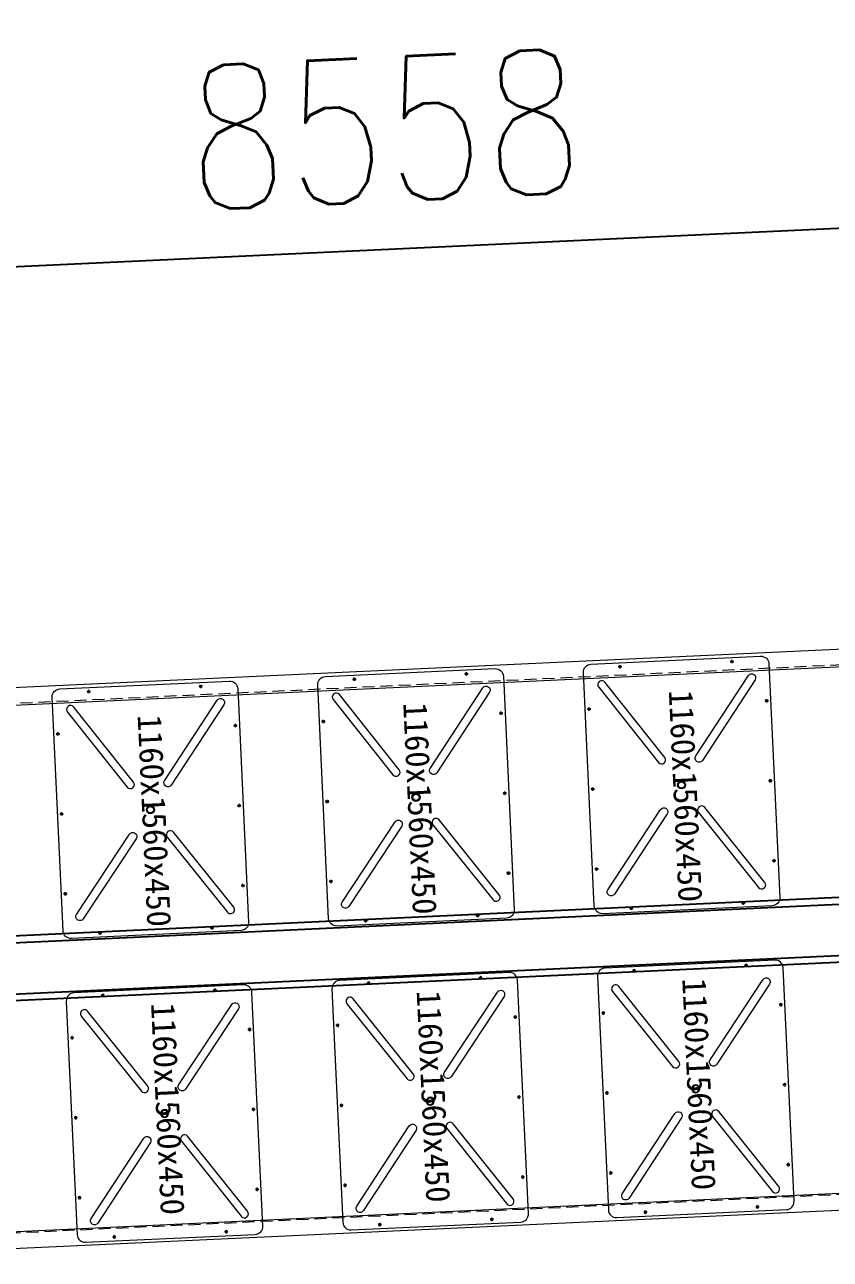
# Model space of a CAD drawing. Header units: millimetres. Extents: x 11827 to 862553, y 15071 to 134256.
# Drawn here: x 553512 to 558541, y 82613 to 90324 of the extents above; entities that cross this region are included whole.
import ezdxf

# ---------------------------------------------------------------- set-up
doc = ezdxf.new("R2010")
doc.units = ezdxf.units.MM
doc.linetypes.add('CENTER', pattern=[2, 1.25, -0.25, 0.25, -0.25])
doc.linetypes.add('HIDDEN', pattern=[0.375, 0.25, -0.125])
doc.layers.add('卡槽', color=242, linetype='Continuous')
for name, color, linetype, lineweight in [('文本', 3, 'Continuous', 13), ('浮箱', 160, 'Continuous', 20), ('虚线', 8, 'Continuous', 0), ('铝主梁', 3, 'Continuous', 9)]:
    doc.layers.add(name, color=color, linetype=linetype, lineweight=lineweight)
doc.styles.add('Arial', font='')
doc.styles.add('HZTXT', font='txtw.shx', dxfattribs={"width": 0.8, "bigfont": 'hztxtw.shx'})
doc.styles.get('Arial').set_extended_font_data('STXihei')
doc.dimstyles.new('DIM-300', dxfattribs={"dimscale": 300, "dimtxt": 3, "dimasz": 1, "dimexe": 1, "dimexo": 1, "dimgap": 1, "dimtad": 1, "dimdec": 0, "dimdsep": 46, "dimtxsty": 'HZTXT', "dimblk": 'ARCHTICK', "dimcen": 0, "dimdle": 1, "dimclrd": 9, "dimclre": 9, "dimclrt": 2, "dimadec": 1, "dimazin": 0, "dimtfac": 1, "dimtdec": 0, "dimtix": 1, "dimtmove": 2, "dimatfit": 3, "dimldrblk": 'ARCHTICK', "dimfxl": 10, "dimtolj": 1, "dimtzin": 0, "dimarcsym": 1})

# ---------------------------------------------------------------- blocks, each defined once
blk = doc.blocks.new('*U590')
at = {"layer": '浮箱', "color": 5, "linetype": 'Continuous'}
for p, q in [((-729.9, 579.9), (730.1, 579.9)), ((-779.9, -530.1), (-779.9, 529.9)), ((780.1, 529.9), (780.1, -530.1)), ((730.1, -580.1), (-729.9, -580.1))]:
    blk.add_line(p, q, dxfattribs=at)
at = {"layer": '浮箱', "color": 1, "linetype": 'CENTER', "ltscale": 9.652}
for p, q in [((-489.5, 554.9), (-510.4, 554.9)), ((-499.9, 565.4), (-499.9, 544.5)), ((10.5, 554.9), (-10.4, 554.9)), ((0.1, 565.4), (0.1, 544.5)), ((510.5, 554.9), (489.6, 554.9)), ((500.1, 565.4), (500.1, 544.5)), ((-744.5, 349.9), (-765.4, 349.9)), ((-754.9, 360.4), (-754.9, 339.5)), ((765.5, 349.9), (744.6, 349.9)), ((755.1, 360.4), (755.1, 339.5)), ((-744.5, -350.1), (-765.4, -350.1)), ((-754.9, -339.6), (-754.9, -360.5)), ((765.5, -350.1), (744.6, -350.1)), ((755.1, -339.6), (755.1, -360.5)), ((-489.5, -555.1), (-510.4, -555.1)), ((-499.9, -544.6), (-499.9, -565.5)), ((10.5, -555.1), (-10.4, -555.1)), ((0.1, -544.6), (0.1, -565.5)), ((510.5, -555.1), (489.6, -555.1)), ((500.1, -544.6), (500.1, -565.5))]:
    blk.add_line(p, q, dxfattribs=at)
at = {"layer": '浮箱', "linetype": 'Continuous'}
for p, q in [((601, 580), (601, 579.9)), ((605.8, 579.9), (605.8, 580)), ((605.9, 579.9), (605.9, 580)), ((606.1, 579.9), (606.1, 580)), ((606.7, 580), (606.7, 579.9)), ((606.7, 580), (606.7, 579.9)), ((607.1, 580), (607.1, 579.9)), ((612.5, 579.9), (612.5, 580.1)), ((-779.9, 412.4), (-780.1, 412.4)), ((-780, 407), (-779.9, 407)), ((-780, 406.6), (-779.9, 406.6)), ((-780, 406.6), (-779.9, 406.6)), ((-779.9, 405.9), (-780, 405.9)), ((-779.9, 405.7), (-780, 405.7)), ((-779.9, 405.7), (-780, 405.7)), ((-780, 400.9), (-779.9, 400.9))]:
    blk.add_line(p, q, dxfattribs=at)
at = {"layer": '浮箱', "color": 5, "linetype": 'Continuous'}
for points in [[(-663, 448.2, -1), (-633.7, 488.7), (-147.4, 137.3, -0.999989), (-176.7, 96.8), (-663, 448.2)], [(661.6, 450.5, 1), (632.2, 490.9), (147.1, 137.8, 0.999989), (176.5, 97.4), (661.6, 450.5)], [(-663, -448.3, 1), (-633.7, -488.8), (-147.4, -137.5, 0.999989), (-176.7, -96.9), (-663, -448.3)], [(661.6, -450.6, -1), (632.2, -491), (147.1, -138, -0.999989), (176.5, -97.5), (661.6, -450.6)]]:
    blk.add_lwpolyline(points, format="xyb", dxfattribs=at)
blk.add_lwpolyline([(14.8, 20.2), (14.8, 20.2)], dxfattribs=at)
at = {"layer": '浮箱', "color": 9, "linetype": 'Continuous'}
for centre in [(-499.9, 554.9), (0.1, 554.9), (500.1, 554.9), (-754.9, 349.9), (755.1, 349.9), (-754.9, -350.1), (755.1, -350.1), (-499.9, -555.1), (0.1, -555.1), (500.1, -555.1)]:
    blk.add_circle(centre, 7.5, dxfattribs=at)
at = {"layer": '浮箱', "color": 5, "linetype": 'Continuous'}
for radius in [25, 20]:
    blk.add_circle((0.1, -0.1), radius, dxfattribs=at)
at = {"layer": '浮箱', "color": 5, "linetype": 'Continuous', "extrusion": (0, 0, -1)}
for centre, start, end in [((729.9, 529.9), 0, 90), ((-730.1, 529.9), 90, 180), ((729.9, -530.1), 270, 0), ((-730.1, -530.1), 180, 270)]:
    blk.add_arc(centre, 50, start, end, dxfattribs=at)
blk = doc.blocks.new('*U594')
at = {"color": 0, "linetype": 'ByBlock', "lineweight": -2, "transparency": 16777216}
blk.add_blockref('*U590', (0, 0), dxfattribs=at)
blk = doc.blocks.new('*U576')
at = {"layer": '浮箱', "color": 5, "linetype": 'Continuous'}
for p, q in [((-729.9, 579.9), (730.1, 579.9)), ((-779.9, -530.1), (-779.9, 529.9)), ((780.1, 529.9), (780.1, -530.1)), ((730.1, -580.1), (-729.9, -580.1))]:
    blk.add_line(p, q, dxfattribs=at)
at = {"layer": '浮箱', "color": 1, "linetype": 'CENTER', "ltscale": 9.652}
for p, q in [((-489.5, 554.9), (-510.4, 554.9)), ((-499.9, 565.4), (-499.9, 544.5)), ((10.5, 554.9), (-10.4, 554.9)), ((0.1, 565.4), (0.1, 544.5)), ((510.5, 554.9), (489.6, 554.9)), ((500.1, 565.4), (500.1, 544.5)), ((-744.5, 349.9), (-765.4, 349.9)), ((-754.9, 360.4), (-754.9, 339.5)), ((765.5, 349.9), (744.6, 349.9)), ((755.1, 360.4), (755.1, 339.5)), ((-744.5, -350.1), (-765.4, -350.1)), ((-754.9, -339.6), (-754.9, -360.5)), ((765.5, -350.1), (744.6, -350.1)), ((755.1, -339.6), (755.1, -360.5)), ((-489.5, -555.1), (-510.4, -555.1)), ((-499.9, -544.6), (-499.9, -565.5)), ((10.5, -555.1), (-10.4, -555.1)), ((0.1, -544.6), (0.1, -565.5)), ((510.5, -555.1), (489.6, -555.1)), ((500.1, -544.6), (500.1, -565.5))]:
    blk.add_line(p, q, dxfattribs=at)
at = {"layer": '浮箱', "linetype": 'Continuous'}
for p, q in [((601, 580), (601, 579.9)), ((605.8, 579.9), (605.8, 580)), ((605.9, 579.9), (605.9, 580)), ((606.1, 579.9), (606.1, 580)), ((606.7, 580), (606.7, 579.9)), ((606.7, 580), (606.7, 579.9)), ((607.1, 580), (607.1, 579.9)), ((612.5, 579.9), (612.5, 580.1)), ((-779.9, 412.4), (-780.1, 412.4)), ((-780, 407), (-779.9, 407)), ((-780, 406.6), (-779.9, 406.6)), ((-780, 406.6), (-779.9, 406.6)), ((-779.9, 405.9), (-780, 405.9)), ((-779.9, 405.7), (-780, 405.7)), ((-779.9, 405.7), (-780, 405.7)), ((-780, 400.9), (-779.9, 400.9))]:
    blk.add_line(p, q, dxfattribs=at)
at = {"layer": '浮箱', "color": 5, "linetype": 'Continuous'}
for points in [[(-663, 448.2, -1), (-633.7, 488.7), (-147.4, 137.3, -0.999989), (-176.7, 96.8), (-663, 448.2)], [(661.6, 450.5, 1), (632.2, 490.9), (147.1, 137.8, 0.999989), (176.5, 97.4), (661.6, 450.5)], [(-663, -448.3, 1), (-633.7, -488.8), (-147.4, -137.5, 0.999989), (-176.7, -96.9), (-663, -448.3)], [(661.6, -450.6, -1), (632.2, -491), (147.1, -138, -0.999989), (176.5, -97.5), (661.6, -450.6)]]:
    blk.add_lwpolyline(points, format="xyb", dxfattribs=at)
blk.add_lwpolyline([(14.8, 20.2), (14.8, 20.2)], dxfattribs=at)
at = {"layer": '浮箱', "color": 9, "linetype": 'Continuous'}
for centre in [(-499.9, 554.9), (0.1, 554.9), (500.1, 554.9), (-754.9, 349.9), (755.1, 349.9), (-754.9, -350.1), (755.1, -350.1), (-499.9, -555.1), (0.1, -555.1), (500.1, -555.1)]:
    blk.add_circle(centre, 7.5, dxfattribs=at)
at = {"layer": '浮箱', "color": 5, "linetype": 'Continuous'}
for radius in [25, 20]:
    blk.add_circle((0.1, -0.1), radius, dxfattribs=at)
at = {"layer": '浮箱', "color": 5, "linetype": 'Continuous', "extrusion": (0, 0, -1)}
for centre, start, end in [((729.9, 529.9), 0, 90), ((-730.1, 529.9), 90, 180), ((729.9, -530.1), 270, 0), ((-730.1, -530.1), 180, 270)]:
    blk.add_arc(centre, 50, start, end, dxfattribs=at)
blk = doc.blocks.new('*U581')
at = {"color": 0, "linetype": 'ByBlock', "lineweight": -2, "transparency": 16777216}
blk.add_blockref('*U576', (0, 0), dxfattribs=at)
blk = doc.blocks.new('*U580')
at = {"layer": '浮箱', "color": 5, "linetype": 'Continuous'}
for p, q in [((-729.9, 579.9), (730.1, 579.9)), ((-779.9, -530.1), (-779.9, 529.9)), ((780.1, 529.9), (780.1, -530.1)), ((730.1, -580.1), (-729.9, -580.1))]:
    blk.add_line(p, q, dxfattribs=at)
at = {"layer": '浮箱', "color": 1, "linetype": 'CENTER', "ltscale": 9.652}
for p, q in [((-489.5, 554.9), (-510.4, 554.9)), ((-499.9, 565.4), (-499.9, 544.5)), ((10.5, 554.9), (-10.4, 554.9)), ((0.1, 565.4), (0.1, 544.5)), ((510.5, 554.9), (489.6, 554.9)), ((500.1, 565.4), (500.1, 544.5)), ((-744.5, 349.9), (-765.4, 349.9)), ((-754.9, 360.4), (-754.9, 339.5)), ((765.5, 349.9), (744.6, 349.9)), ((755.1, 360.4), (755.1, 339.5)), ((-744.5, -350.1), (-765.4, -350.1)), ((-754.9, -339.6), (-754.9, -360.5)), ((765.5, -350.1), (744.6, -350.1)), ((755.1, -339.6), (755.1, -360.5)), ((-489.5, -555.1), (-510.4, -555.1)), ((-499.9, -544.6), (-499.9, -565.5)), ((10.5, -555.1), (-10.4, -555.1)), ((0.1, -544.6), (0.1, -565.5)), ((510.5, -555.1), (489.6, -555.1)), ((500.1, -544.6), (500.1, -565.5))]:
    blk.add_line(p, q, dxfattribs=at)
at = {"layer": '浮箱', "linetype": 'Continuous'}
for p, q in [((601, 580), (601, 579.9)), ((605.8, 579.9), (605.8, 580)), ((605.9, 579.9), (605.9, 580)), ((606.1, 579.9), (606.1, 580)), ((606.7, 580), (606.7, 579.9)), ((606.7, 580), (606.7, 579.9)), ((607.1, 580), (607.1, 579.9)), ((612.5, 579.9), (612.5, 580.1)), ((-779.9, 412.4), (-780.1, 412.4)), ((-780, 407), (-779.9, 407)), ((-780, 406.6), (-779.9, 406.6)), ((-780, 406.6), (-779.9, 406.6)), ((-779.9, 405.9), (-780, 405.9)), ((-779.9, 405.7), (-780, 405.7)), ((-779.9, 405.7), (-780, 405.7)), ((-780, 400.9), (-779.9, 400.9))]:
    blk.add_line(p, q, dxfattribs=at)
at = {"layer": '浮箱', "color": 5, "linetype": 'Continuous'}
for points in [[(-663, 448.2, -1), (-633.7, 488.7), (-147.4, 137.3, -0.999989), (-176.7, 96.8), (-663, 448.2)], [(661.6, 450.5, 1), (632.2, 490.9), (147.1, 137.8, 0.999989), (176.5, 97.4), (661.6, 450.5)], [(-663, -448.3, 1), (-633.7, -488.8), (-147.4, -137.5, 0.999989), (-176.7, -96.9), (-663, -448.3)], [(661.6, -450.6, -1), (632.2, -491), (147.1, -138, -0.999989), (176.5, -97.5), (661.6, -450.6)]]:
    blk.add_lwpolyline(points, format="xyb", dxfattribs=at)
blk.add_lwpolyline([(14.8, 20.2), (14.8, 20.2)], dxfattribs=at)
at = {"layer": '浮箱', "color": 9, "linetype": 'Continuous'}
for centre in [(-499.9, 554.9), (0.1, 554.9), (500.1, 554.9), (-754.9, 349.9), (755.1, 349.9), (-754.9, -350.1), (755.1, -350.1), (-499.9, -555.1), (0.1, -555.1), (500.1, -555.1)]:
    blk.add_circle(centre, 7.5, dxfattribs=at)
at = {"layer": '浮箱', "color": 5, "linetype": 'Continuous'}
for radius in [25, 20]:
    blk.add_circle((0.1, -0.1), radius, dxfattribs=at)
at = {"layer": '浮箱', "color": 5, "linetype": 'Continuous', "extrusion": (0, 0, -1)}
for centre, start, end in [((729.9, 529.9), 0, 90), ((-730.1, 529.9), 90, 180), ((729.9, -530.1), 270, 0), ((-730.1, -530.1), 180, 270)]:
    blk.add_arc(centre, 50, start, end, dxfattribs=at)
blk = doc.blocks.new('*U579')
at = {"color": 0, "linetype": 'ByBlock', "lineweight": -2, "transparency": 16777216}
blk.add_blockref('*U580', (0, 0), dxfattribs=at)
blk = doc.blocks.new('*U587')
at = {"layer": '浮箱', "color": 5, "linetype": 'Continuous'}
for p, q in [((-729.9, 579.9), (730.1, 579.9)), ((-779.9, -530.1), (-779.9, 529.9)), ((780.1, 529.9), (780.1, -530.1)), ((730.1, -580.1), (-729.9, -580.1))]:
    blk.add_line(p, q, dxfattribs=at)
at = {"layer": '浮箱', "color": 1, "linetype": 'CENTER', "ltscale": 9.652}
for p, q in [((-489.5, 554.9), (-510.4, 554.9)), ((-499.9, 565.4), (-499.9, 544.5)), ((10.5, 554.9), (-10.4, 554.9)), ((0.1, 565.4), (0.1, 544.5)), ((510.5, 554.9), (489.6, 554.9)), ((500.1, 565.4), (500.1, 544.5)), ((-744.5, 349.9), (-765.4, 349.9)), ((-754.9, 360.4), (-754.9, 339.5)), ((765.5, 349.9), (744.6, 349.9)), ((755.1, 360.4), (755.1, 339.5)), ((-744.5, -350.1), (-765.4, -350.1)), ((-754.9, -339.6), (-754.9, -360.5)), ((765.5, -350.1), (744.6, -350.1)), ((755.1, -339.6), (755.1, -360.5)), ((-489.5, -555.1), (-510.4, -555.1)), ((-499.9, -544.6), (-499.9, -565.5)), ((10.5, -555.1), (-10.4, -555.1)), ((0.1, -544.6), (0.1, -565.5)), ((510.5, -555.1), (489.6, -555.1)), ((500.1, -544.6), (500.1, -565.5))]:
    blk.add_line(p, q, dxfattribs=at)
at = {"layer": '浮箱', "linetype": 'Continuous'}
for p, q in [((601, 580), (601, 579.9)), ((605.8, 579.9), (605.8, 580)), ((605.9, 579.9), (605.9, 580)), ((606.1, 579.9), (606.1, 580)), ((606.7, 580), (606.7, 579.9)), ((606.7, 580), (606.7, 579.9)), ((607.1, 580), (607.1, 579.9)), ((612.5, 579.9), (612.5, 580.1)), ((-779.9, 412.4), (-780.1, 412.4)), ((-780, 407), (-779.9, 407)), ((-780, 406.6), (-779.9, 406.6)), ((-780, 406.6), (-779.9, 406.6)), ((-779.9, 405.9), (-780, 405.9)), ((-779.9, 405.7), (-780, 405.7)), ((-779.9, 405.7), (-780, 405.7)), ((-780, 400.9), (-779.9, 400.9))]:
    blk.add_line(p, q, dxfattribs=at)
at = {"layer": '浮箱', "color": 5, "linetype": 'Continuous'}
for points in [[(-663, 448.2, -1), (-633.7, 488.7), (-147.4, 137.3, -0.999989), (-176.7, 96.8), (-663, 448.2)], [(661.6, 450.5, 1), (632.2, 490.9), (147.1, 137.8, 0.999989), (176.5, 97.4), (661.6, 450.5)], [(-663, -448.3, 1), (-633.7, -488.8), (-147.4, -137.5, 0.999989), (-176.7, -96.9), (-663, -448.3)], [(661.6, -450.6, -1), (632.2, -491), (147.1, -138, -0.999989), (176.5, -97.5), (661.6, -450.6)]]:
    blk.add_lwpolyline(points, format="xyb", dxfattribs=at)
blk.add_lwpolyline([(14.8, 20.2), (14.8, 20.2)], dxfattribs=at)
at = {"layer": '浮箱', "color": 9, "linetype": 'Continuous'}
for centre in [(-499.9, 554.9), (0.1, 554.9), (500.1, 554.9), (-754.9, 349.9), (755.1, 349.9), (-754.9, -350.1), (755.1, -350.1), (-499.9, -555.1), (0.1, -555.1), (500.1, -555.1)]:
    blk.add_circle(centre, 7.5, dxfattribs=at)
at = {"layer": '浮箱', "color": 5, "linetype": 'Continuous'}
for radius in [25, 20]:
    blk.add_circle((0.1, -0.1), radius, dxfattribs=at)
at = {"layer": '浮箱', "color": 5, "linetype": 'Continuous', "extrusion": (0, 0, -1)}
for centre, start, end in [((729.9, 529.9), 0, 90), ((-730.1, 529.9), 90, 180), ((729.9, -530.1), 270, 0), ((-730.1, -530.1), 180, 270)]:
    blk.add_arc(centre, 50, start, end, dxfattribs=at)
blk = doc.blocks.new('*U586')
at = {"color": 0, "linetype": 'ByBlock', "lineweight": -2, "transparency": 16777216}
blk.add_blockref('*U587', (0, 0), dxfattribs=at)
blk = doc.blocks.new('*U583')
at = {"layer": '浮箱', "color": 5, "linetype": 'Continuous'}
for p, q in [((-729.9, 579.9), (730.1, 579.9)), ((-779.9, -530.1), (-779.9, 529.9)), ((780.1, 529.9), (780.1, -530.1)), ((730.1, -580.1), (-729.9, -580.1))]:
    blk.add_line(p, q, dxfattribs=at)
at = {"layer": '浮箱', "color": 1, "linetype": 'CENTER', "ltscale": 9.652}
for p, q in [((-489.5, 554.9), (-510.4, 554.9)), ((-499.9, 565.4), (-499.9, 544.5)), ((10.5, 554.9), (-10.4, 554.9)), ((0.1, 565.4), (0.1, 544.5)), ((510.5, 554.9), (489.6, 554.9)), ((500.1, 565.4), (500.1, 544.5)), ((-744.5, 349.9), (-765.4, 349.9)), ((-754.9, 360.4), (-754.9, 339.5)), ((765.5, 349.9), (744.6, 349.9)), ((755.1, 360.4), (755.1, 339.5)), ((-744.5, -350.1), (-765.4, -350.1)), ((-754.9, -339.6), (-754.9, -360.5)), ((765.5, -350.1), (744.6, -350.1)), ((755.1, -339.6), (755.1, -360.5)), ((-489.5, -555.1), (-510.4, -555.1)), ((-499.9, -544.6), (-499.9, -565.5)), ((10.5, -555.1), (-10.4, -555.1)), ((0.1, -544.6), (0.1, -565.5)), ((510.5, -555.1), (489.6, -555.1)), ((500.1, -544.6), (500.1, -565.5))]:
    blk.add_line(p, q, dxfattribs=at)
at = {"layer": '浮箱', "linetype": 'Continuous'}
for p, q in [((601, 580), (601, 579.9)), ((605.8, 579.9), (605.8, 580)), ((605.9, 579.9), (605.9, 580)), ((606.1, 579.9), (606.1, 580)), ((606.7, 580), (606.7, 579.9)), ((606.7, 580), (606.7, 579.9)), ((607.1, 580), (607.1, 579.9)), ((612.5, 579.9), (612.5, 580.1)), ((-779.9, 412.4), (-780.1, 412.4)), ((-780, 407), (-779.9, 407)), ((-780, 406.6), (-779.9, 406.6)), ((-780, 406.6), (-779.9, 406.6)), ((-779.9, 405.9), (-780, 405.9)), ((-779.9, 405.7), (-780, 405.7)), ((-779.9, 405.7), (-780, 405.7)), ((-780, 400.9), (-779.9, 400.9))]:
    blk.add_line(p, q, dxfattribs=at)
at = {"layer": '浮箱', "color": 5, "linetype": 'Continuous'}
for points in [[(-663, 448.2, -1), (-633.7, 488.7), (-147.4, 137.3, -0.999989), (-176.7, 96.8), (-663, 448.2)], [(661.6, 450.5, 1), (632.2, 490.9), (147.1, 137.8, 0.999989), (176.5, 97.4), (661.6, 450.5)], [(-663, -448.3, 1), (-633.7, -488.8), (-147.4, -137.5, 0.999989), (-176.7, -96.9), (-663, -448.3)], [(661.6, -450.6, -1), (632.2, -491), (147.1, -138, -0.999989), (176.5, -97.5), (661.6, -450.6)]]:
    blk.add_lwpolyline(points, format="xyb", dxfattribs=at)
blk.add_lwpolyline([(14.8, 20.2), (14.8, 20.2)], dxfattribs=at)
at = {"layer": '浮箱', "color": 9, "linetype": 'Continuous'}
for centre in [(-499.9, 554.9), (0.1, 554.9), (500.1, 554.9), (-754.9, 349.9), (755.1, 349.9), (-754.9, -350.1), (755.1, -350.1), (-499.9, -555.1), (0.1, -555.1), (500.1, -555.1)]:
    blk.add_circle(centre, 7.5, dxfattribs=at)
at = {"layer": '浮箱', "color": 5, "linetype": 'Continuous'}
for radius in [25, 20]:
    blk.add_circle((0.1, -0.1), radius, dxfattribs=at)
at = {"layer": '浮箱', "color": 5, "linetype": 'Continuous', "extrusion": (0, 0, -1)}
for centre, start, end in [((729.9, 529.9), 0, 90), ((-730.1, 529.9), 90, 180), ((729.9, -530.1), 270, 0), ((-730.1, -530.1), 180, 270)]:
    blk.add_arc(centre, 50, start, end, dxfattribs=at)
blk = doc.blocks.new('*U582')
at = {"color": 0, "linetype": 'ByBlock', "lineweight": -2, "transparency": 16777216}
blk.add_blockref('*U583', (0, 0), dxfattribs=at)
blk = doc.blocks.new('*U585')
at = {"layer": '浮箱', "color": 5, "linetype": 'Continuous'}
for p, q in [((-729.9, 579.9), (730.1, 579.9)), ((-779.9, -530.1), (-779.9, 529.9)), ((780.1, 529.9), (780.1, -530.1)), ((730.1, -580.1), (-729.9, -580.1))]:
    blk.add_line(p, q, dxfattribs=at)
at = {"layer": '浮箱', "color": 1, "linetype": 'CENTER', "ltscale": 9.652}
for p, q in [((-489.5, 554.9), (-510.4, 554.9)), ((-499.9, 565.4), (-499.9, 544.5)), ((10.5, 554.9), (-10.4, 554.9)), ((0.1, 565.4), (0.1, 544.5)), ((510.5, 554.9), (489.6, 554.9)), ((500.1, 565.4), (500.1, 544.5)), ((-744.5, 349.9), (-765.4, 349.9)), ((-754.9, 360.4), (-754.9, 339.5)), ((765.5, 349.9), (744.6, 349.9)), ((755.1, 360.4), (755.1, 339.5)), ((-744.5, -350.1), (-765.4, -350.1)), ((-754.9, -339.6), (-754.9, -360.5)), ((765.5, -350.1), (744.6, -350.1)), ((755.1, -339.6), (755.1, -360.5)), ((-489.5, -555.1), (-510.4, -555.1)), ((-499.9, -544.6), (-499.9, -565.5)), ((10.5, -555.1), (-10.4, -555.1)), ((0.1, -544.6), (0.1, -565.5)), ((510.5, -555.1), (489.6, -555.1)), ((500.1, -544.6), (500.1, -565.5))]:
    blk.add_line(p, q, dxfattribs=at)
at = {"layer": '浮箱', "linetype": 'Continuous'}
for p, q in [((601, 580), (601, 579.9)), ((605.8, 579.9), (605.8, 580)), ((605.9, 579.9), (605.9, 580)), ((606.1, 579.9), (606.1, 580)), ((606.7, 580), (606.7, 579.9)), ((606.7, 580), (606.7, 579.9)), ((607.1, 580), (607.1, 579.9)), ((612.5, 579.9), (612.5, 580.1)), ((-779.9, 412.4), (-780.1, 412.4)), ((-780, 407), (-779.9, 407)), ((-780, 406.6), (-779.9, 406.6)), ((-780, 406.6), (-779.9, 406.6)), ((-779.9, 405.9), (-780, 405.9)), ((-779.9, 405.7), (-780, 405.7)), ((-779.9, 405.7), (-780, 405.7)), ((-780, 400.9), (-779.9, 400.9))]:
    blk.add_line(p, q, dxfattribs=at)
at = {"layer": '浮箱', "color": 5, "linetype": 'Continuous'}
for points in [[(-663, 448.2, -1), (-633.7, 488.7), (-147.4, 137.3, -0.999989), (-176.7, 96.8), (-663, 448.2)], [(661.6, 450.5, 1), (632.2, 490.9), (147.1, 137.8, 0.999989), (176.5, 97.4), (661.6, 450.5)], [(-663, -448.3, 1), (-633.7, -488.8), (-147.4, -137.5, 0.999989), (-176.7, -96.9), (-663, -448.3)], [(661.6, -450.6, -1), (632.2, -491), (147.1, -138, -0.999989), (176.5, -97.5), (661.6, -450.6)]]:
    blk.add_lwpolyline(points, format="xyb", dxfattribs=at)
blk.add_lwpolyline([(14.8, 20.2), (14.8, 20.2)], dxfattribs=at)
at = {"layer": '浮箱', "color": 9, "linetype": 'Continuous'}
for centre in [(-499.9, 554.9), (0.1, 554.9), (500.1, 554.9), (-754.9, 349.9), (755.1, 349.9), (-754.9, -350.1), (755.1, -350.1), (-499.9, -555.1), (0.1, -555.1), (500.1, -555.1)]:
    blk.add_circle(centre, 7.5, dxfattribs=at)
at = {"layer": '浮箱', "color": 5, "linetype": 'Continuous'}
for radius in [25, 20]:
    blk.add_circle((0.1, -0.1), radius, dxfattribs=at)
at = {"layer": '浮箱', "color": 5, "linetype": 'Continuous', "extrusion": (0, 0, -1)}
for centre, start, end in [((729.9, 529.9), 0, 90), ((-730.1, 529.9), 90, 180), ((729.9, -530.1), 270, 0), ((-730.1, -530.1), 180, 270)]:
    blk.add_arc(centre, 50, start, end, dxfattribs=at)
blk = doc.blocks.new('*U584')
at = {"color": 0, "linetype": 'ByBlock', "lineweight": -2, "transparency": 16777216}
blk.add_blockref('*U585', (0, 0), dxfattribs=at)
blk = doc.blocks.new('_ArchTick')
at = {"color": 0, "linetype": 'ByBlock', "lineweight": 100, "const_width": 0.15}
blk.add_lwpolyline([(-0.5, -0.5), (0.5, 0.5)], dxfattribs=at)
blk = doc.blocks.new('*D709')
at = {"color": 9, "lineweight": -2, "transparency": 16777216}
for p, q in [((560177.7, 86796.6), (560055.3, 89420.3)), ((560369, 89134.6), (551220.9, 88707.9)), ((551629, 86397.8), (551506.6, 89021.5))]:
    blk.add_line(p, q, dxfattribs=at)
at = {"layer": 'Defpoints', "color": 0, "transparency": 16777216}
for p in [(551520.6, 88721.8), (560191.7, 86496.9, 29521), (551643, 86098.1, 29521)]:
    blk.add_point(p, dxfattribs=at)
at = {"color": 9, "lineweight": -2, "transparency": 16777216, "xscale": 300, "yscale": 300, "zscale": 300}
for p, rotation in [((560069.3, 89120.6), 2.670797188716226), ((551520.6, 88721.8), 182.6707971887163)]:
    blk.add_blockref('_ArchTick', p, dxfattribs=dict(at, rotation=rotation))
at = {"color": 2, "transparency": 16777216, "insert": (555760, 89670.4), "char_height": 900, "attachment_point": 5, "rotation": 2.6708, "style": 'HZTXT'}
blk.add_mtext('\\A1;8558', dxfattribs=at)

msp = doc.modelspace()

# ---------------------------------------------------------------- linework, layer by layer
at = {"layer": '卡槽', "color": 22, "ltscale": 5000, "elevation": 29521}
for points in [[(551831.08, 84557.17), (551833.03, 84515.22), (560153.99, 84903.38), (560152.03, 84945.33)], [(551876.49, 84154.89), (551874.53, 84196.84), (560145.53, 84582.67), (560147.49, 84540.71)]]:
    msp.add_lwpolyline(points, close=True, dxfattribs=at)
at = {"layer": '虚线', "color": 1, "linetype": 'HIDDEN', "ltscale": 300}
for p, q in [((560189.51, 86398.67, 29521), (551654.29, 86000.52, 29521)), ((560116.1, 83087.66, 29521), (552035.62, 82710.72, 29521))]:
    msp.add_line(p, q, dxfattribs=at)
at = {"layer": '铝主梁', "color": 3, "elevation": 29521}
for points in [[(551642.95, 86098.1), (551655.44, 85990.56), (560189.3, 86388.65), (560191.69, 86496.88), (551642.98, 86098.1)], [(551655.44, 85990.56), (560189.3, 86388.65), (560191.69, 86496.88), (551642.98, 86098.1)]]:
    msp.add_lwpolyline(points, dxfattribs=at)
msp.add_lwpolyline([(560114.04, 82989.48), (552046.81, 82613.13), (552034.47, 82720.67), (560116.32, 83097.68)], close=True, dxfattribs=at)

# ---------------------------------------------------------------- block references
at = {"rotation": 272.670797188716}
for name, p in [('*U586', (557612.78, 85575.76, 29521)), ('*U582', (555954.59, 85498.4, 29521)), ('*U581', (554296.39, 85421.05, 29521))]:
    msp.add_blockref(name, p, dxfattribs=at)
at = {"xscale": -1, "rotation": 272.6707971887159}
for name, p in [('*U584', (557701.32, 83677.73, 29521)), ('*U579', (556043.13, 83600.38, 29521)), ('*U594', (554384.93, 83523.03, 29521))]:
    msp.add_blockref(name, p, dxfattribs=at)

# ---------------------------------------------------------------- texts
at = {"layer": '文本', "color": 3, "char_height": 150, "width": 649.7175, "rotation": 272.670797, "style": 'Arial'}
for insert, attachment_point in [((557744.52, 84847.84, 29521), 3), ((556086.32, 84770.49, 29521), 3), ((554428.12, 84693.14, 29521), 3), ((557764.72, 84414.75, 29521), 1), ((556106.52, 84337.4, 29521), 1), ((554448.33, 84260.04, 29521), 1)]:
    msp.add_mtext('\\pxi0.27373;1160x1560x450          ', dxfattribs=dict(at, insert=insert, attachment_point=attachment_point))

# ---------------------------------------------------------------- dimensions: what is measured, and where the dimension line sits
dim = msp.add_aligned_dim(p1=(560191.69, 86496.88, 29521), p2=(551642.98, 86098.1, 29521), distance=-2626.6, dimstyle='DIM-300')
dim.commit()
dim.dimension.update_dxf_attribs({"geometry": '*D709', "text_midpoint": (555760, 89670.42)})

doc.saveas('drawing.dxf')
